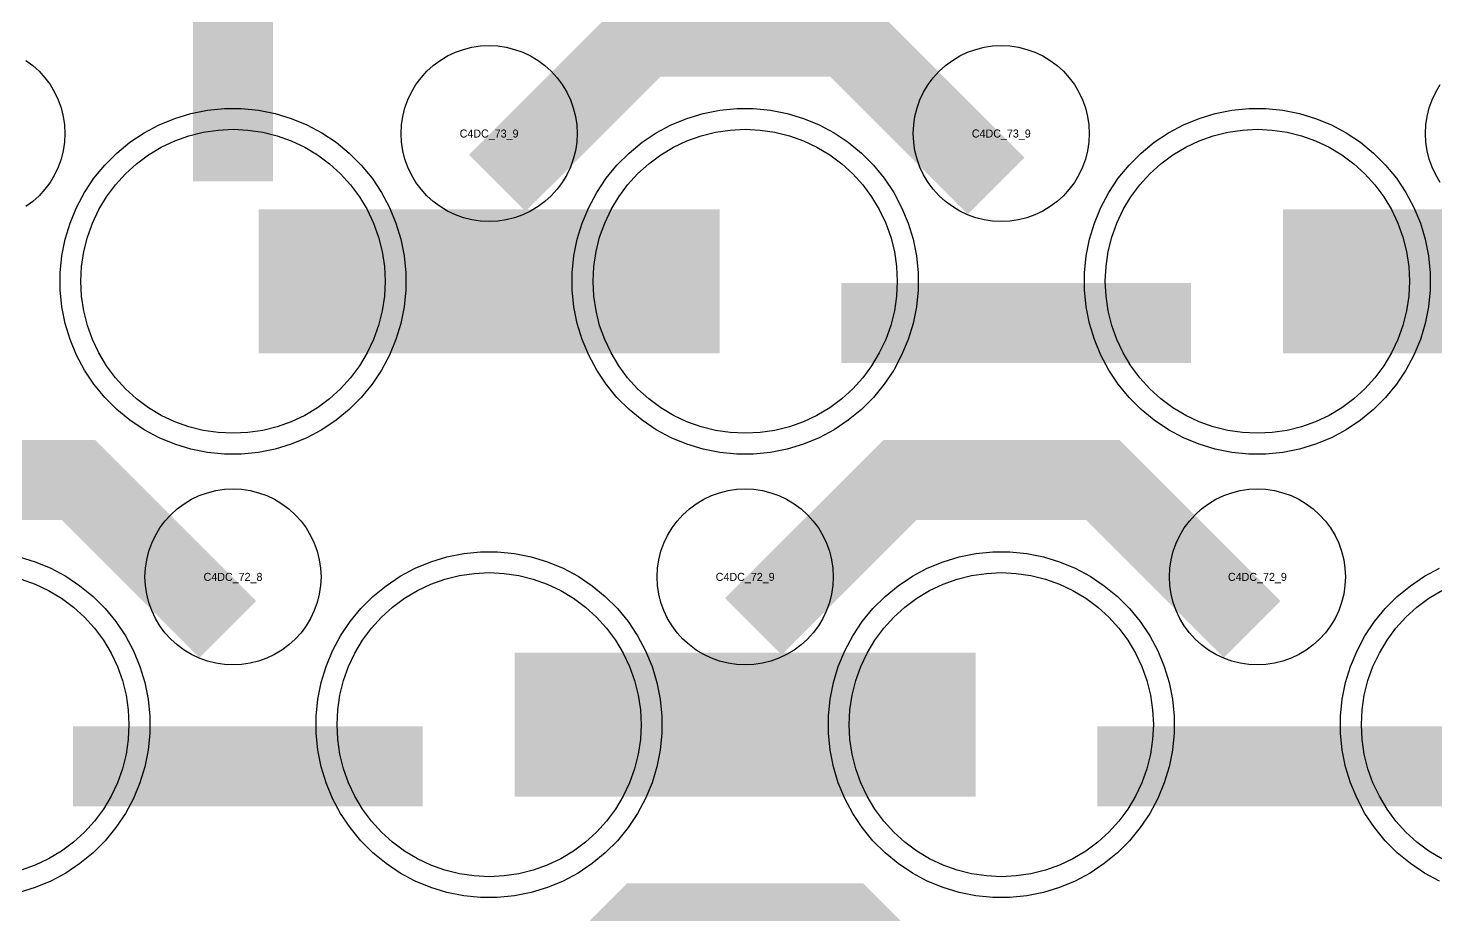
# Model space of a CAD drawing. Extents: x -11880 to 11880, y -14992 to 14992.
# Drawn here: x -9264 to -8824.2, y -4922.4 to -4645.3 of the extents above; entities that cross this region are included whole.
import ezdxf
from ezdxf.enums import TextEntityAlignment as Align

# ---------------------------------------------------------------- set-up
doc = ezdxf.new("R2010")
doc.units = 0
doc.header["$MEASUREMENT"] = 0
for name, color, linetype in [('GDS_775_DT_237', 138, 'CONTINUOUS'), ('RDL1_FS', 34, 'CONTINUOUS'), ('RDL_BS', 160, 'CONTINUOUS')]:
    doc.layers.add(name, color=color, linetype=linetype)

msp = doc.modelspace()

# ---------------------------------------------------------------- linework, layer by layer
at = {"layer": 'RDL1_FS'}
for points in [[(-9200, -4771.894), (-9204.657, -4771.665), (-9209.268, -4770.981), (-9213.791, -4769.849), (-9218.181, -4768.277), (-9222.395, -4766.285), (-9226.395, -4763.887), (-9230.14, -4761.109), (-9233.594, -4757.979), (-9236.724, -4754.525), (-9239.502, -4750.78), (-9241.9, -4746.78), (-9243.892, -4742.566), (-9245.464, -4738.176), (-9246.596, -4733.653), (-9247.28, -4729.042), (-9247.509, -4724.385), (-9247.28, -4719.728), (-9246.596, -4715.117), (-9245.464, -4710.594), (-9243.892, -4706.204), (-9241.9, -4701.99), (-9239.502, -4697.99), (-9236.724, -4694.245), (-9233.594, -4690.791), (-9230.14, -4687.661), (-9226.395, -4684.883), (-9222.395, -4682.485), (-9218.181, -4680.493), (-9213.791, -4678.921), (-9209.268, -4677.789), (-9204.657, -4677.105), (-9200, -4676.876), (-9195.343, -4677.105), (-9190.732, -4677.789), (-9186.209, -4678.921), (-9181.819, -4680.493), (-9177.605, -4682.485), (-9173.605, -4684.883), (-9169.86, -4687.661), (-9166.406, -4690.791), (-9163.276, -4694.245), (-9160.498, -4697.99), (-9158.1, -4701.99), (-9156.108, -4706.204), (-9154.536, -4710.594), (-9153.404, -4715.117), (-9152.72, -4719.728), (-9152.491, -4724.385), (-9152.72, -4729.042), (-9153.404, -4733.653), (-9154.536, -4738.176), (-9156.108, -4742.566), (-9158.1, -4746.78), (-9160.498, -4750.78), (-9163.276, -4754.525), (-9166.406, -4757.979), (-9169.86, -4761.109), (-9173.605, -4763.887), (-9177.605, -4766.285), (-9181.819, -4768.277), (-9186.209, -4769.849), (-9190.732, -4770.981), (-9195.343, -4771.665)], [(-9040, -4771.894), (-9044.657, -4771.665), (-9049.268, -4770.981), (-9053.791, -4769.849), (-9058.181, -4768.277), (-9062.395, -4766.285), (-9066.395, -4763.887), (-9070.14, -4761.109), (-9073.594, -4757.979), (-9076.724, -4754.525), (-9079.502, -4750.78), (-9081.9, -4746.78), (-9083.892, -4742.566), (-9085.464, -4738.176), (-9086.596, -4733.653), (-9087.28, -4729.042), (-9087.509, -4724.385), (-9087.28, -4719.728), (-9086.596, -4715.117), (-9085.464, -4710.594), (-9083.892, -4706.204), (-9081.9, -4701.99), (-9079.502, -4697.99), (-9076.724, -4694.245), (-9073.594, -4690.791), (-9070.14, -4687.661), (-9066.395, -4684.883), (-9062.395, -4682.485), (-9058.181, -4680.493), (-9053.791, -4678.921), (-9049.268, -4677.789), (-9044.657, -4677.105), (-9040, -4676.876), (-9035.343, -4677.105), (-9030.732, -4677.789), (-9026.209, -4678.921), (-9021.819, -4680.493), (-9017.605, -4682.485), (-9013.605, -4684.883), (-9009.86, -4687.661), (-9006.406, -4690.791), (-9003.276, -4694.245), (-9000.498, -4697.99), (-8998.1, -4701.99), (-8996.108, -4706.204), (-8994.536, -4710.594), (-8993.404, -4715.117), (-8992.72, -4719.728), (-8992.491, -4724.385), (-8992.72, -4729.042), (-8993.404, -4733.653), (-8994.536, -4738.176), (-8996.108, -4742.566), (-8998.1, -4746.78), (-9000.498, -4750.78), (-9003.276, -4754.525), (-9006.406, -4757.979), (-9009.86, -4761.109), (-9013.605, -4763.887), (-9017.605, -4766.285), (-9021.819, -4768.277), (-9026.209, -4769.849), (-9030.732, -4770.981), (-9035.343, -4771.665)], [(-8880, -4771.894), (-8884.657, -4771.665), (-8889.268, -4770.981), (-8893.791, -4769.849), (-8898.181, -4768.277), (-8902.395, -4766.285), (-8906.395, -4763.887), (-8910.14, -4761.109), (-8913.594, -4757.979), (-8916.724, -4754.525), (-8919.502, -4750.78), (-8921.9, -4746.78), (-8923.892, -4742.566), (-8925.464, -4738.176), (-8926.596, -4733.653), (-8927.28, -4729.042), (-8927.509, -4724.385), (-8927.28, -4719.728), (-8926.596, -4715.117), (-8925.464, -4710.594), (-8923.892, -4706.204), (-8921.9, -4701.99), (-8919.502, -4697.99), (-8916.724, -4694.245), (-8913.594, -4690.791), (-8910.14, -4687.661), (-8906.395, -4684.883), (-8902.395, -4682.485), (-8898.181, -4680.493), (-8893.791, -4678.921), (-8889.268, -4677.789), (-8884.657, -4677.105), (-8880, -4676.876), (-8875.343, -4677.105), (-8870.732, -4677.789), (-8866.209, -4678.921), (-8861.819, -4680.493), (-8857.605, -4682.485), (-8853.605, -4684.883), (-8849.86, -4687.661), (-8846.406, -4690.791), (-8843.276, -4694.245), (-8840.498, -4697.99), (-8838.1, -4701.99), (-8836.108, -4706.204), (-8834.536, -4710.594), (-8833.404, -4715.117), (-8832.72, -4719.728), (-8832.491, -4724.385), (-8832.72, -4729.042), (-8833.404, -4733.653), (-8834.536, -4738.176), (-8836.108, -4742.566), (-8838.1, -4746.78), (-8840.498, -4750.78), (-8843.276, -4754.525), (-8846.406, -4757.979), (-8849.86, -4761.109), (-8853.605, -4763.887), (-8857.605, -4766.285), (-8861.819, -4768.277), (-8866.209, -4769.849), (-8870.732, -4770.981), (-8875.343, -4771.665)]]:
    msp.add_lwpolyline(points, close=True, dxfattribs=at)
for points in [[(-9191.998, -4724.385, 45, 45, 0), (-9119.998, -4724.385, 45, 45, 0)], [(-9119.998, -4724.385, 45, 45, 0), (-9047.998, -4724.385, 45, 45, 0)], [(-8871.998, -4724.385, 45, 45, 0), (-8799.998, -4724.385, 45, 45, 0)]]:
    msp.add_lwpolyline(points, format="xyseb", dxfattribs=at)
at = {"layer": 'RDL1_FS', "color": 240, "true_color": 0xed1f24}
for points in [[(-9266.209, -4817.486), (-9261.819, -4819.058), (-9257.605, -4821.05), (-9253.605, -4823.448), (-9249.86, -4826.226), (-9246.406, -4829.356), (-9243.276, -4832.81), (-9240.498, -4836.555), (-9238.1, -4840.555), (-9236.108, -4844.769), (-9234.536, -4849.159), (-9233.404, -4853.682), (-9232.72, -4858.293), (-9232.491, -4862.95), (-9232.72, -4867.607), (-9233.404, -4872.218), (-9234.536, -4876.741), (-9236.108, -4881.131), (-9238.1, -4885.345), (-9240.498, -4889.345), (-9243.276, -4893.09), (-9246.406, -4896.544), (-9249.86, -4899.674), (-9253.605, -4902.452), (-9257.605, -4904.85), (-9261.819, -4906.842), (-9266.209, -4908.414)], [(-8822.395, -4904.85), (-8826.395, -4902.452), (-8830.14, -4899.674), (-8833.594, -4896.544), (-8836.724, -4893.09), (-8839.502, -4889.345), (-8841.9, -4885.345), (-8843.892, -4881.131), (-8845.464, -4876.741), (-8846.596, -4872.218), (-8847.28, -4867.607), (-8847.509, -4862.95), (-8847.28, -4858.293), (-8846.596, -4853.682), (-8845.464, -4849.159), (-8843.892, -4844.769), (-8841.9, -4840.555), (-8839.502, -4836.555), (-8836.724, -4832.81), (-8833.594, -4829.356), (-8830.14, -4826.226), (-8826.395, -4823.448), (-8822.395, -4821.05)]]:
    msp.add_lwpolyline(points, dxfattribs=at)
for points in [[(-9120, -4910.459), (-9124.657, -4910.23), (-9129.268, -4909.546), (-9133.791, -4908.414), (-9138.181, -4906.842), (-9142.395, -4904.85), (-9146.395, -4902.452), (-9150.14, -4899.674), (-9153.594, -4896.544), (-9156.724, -4893.09), (-9159.502, -4889.345), (-9161.9, -4885.345), (-9163.892, -4881.131), (-9165.464, -4876.741), (-9166.596, -4872.218), (-9167.28, -4867.607), (-9167.509, -4862.95), (-9167.28, -4858.293), (-9166.596, -4853.682), (-9165.464, -4849.159), (-9163.892, -4844.769), (-9161.9, -4840.555), (-9159.502, -4836.555), (-9156.724, -4832.81), (-9153.594, -4829.356), (-9150.14, -4826.226), (-9146.395, -4823.448), (-9142.395, -4821.05), (-9138.181, -4819.058), (-9133.791, -4817.486), (-9129.268, -4816.354), (-9124.657, -4815.67), (-9120, -4815.441), (-9115.343, -4815.67), (-9110.732, -4816.354), (-9106.209, -4817.486), (-9101.819, -4819.058), (-9097.605, -4821.05), (-9093.605, -4823.448), (-9089.86, -4826.226), (-9086.406, -4829.356), (-9083.276, -4832.81), (-9080.498, -4836.555), (-9078.1, -4840.555), (-9076.108, -4844.769), (-9074.536, -4849.159), (-9073.404, -4853.682), (-9072.72, -4858.293), (-9072.491, -4862.95), (-9072.72, -4867.607), (-9073.404, -4872.218), (-9074.536, -4876.741), (-9076.108, -4881.131), (-9078.1, -4885.345), (-9080.498, -4889.345), (-9083.276, -4893.09), (-9086.406, -4896.544), (-9089.86, -4899.674), (-9093.605, -4902.452), (-9097.605, -4904.85), (-9101.819, -4906.842), (-9106.209, -4908.414), (-9110.732, -4909.546), (-9115.343, -4910.23)], [(-8960, -4910.459), (-8964.657, -4910.23), (-8969.268, -4909.546), (-8973.791, -4908.414), (-8978.181, -4906.842), (-8982.395, -4904.85), (-8986.395, -4902.452), (-8990.14, -4899.674), (-8993.594, -4896.544), (-8996.724, -4893.09), (-8999.502, -4889.345), (-9001.9, -4885.345), (-9003.892, -4881.131), (-9005.464, -4876.741), (-9006.596, -4872.218), (-9007.28, -4867.607), (-9007.509, -4862.95), (-9007.28, -4858.293), (-9006.596, -4853.682), (-9005.464, -4849.159), (-9003.892, -4844.769), (-9001.9, -4840.555), (-8999.502, -4836.555), (-8996.724, -4832.81), (-8993.594, -4829.356), (-8990.14, -4826.226), (-8986.395, -4823.448), (-8982.395, -4821.05), (-8978.181, -4819.058), (-8973.791, -4817.486), (-8969.268, -4816.354), (-8964.657, -4815.67), (-8960, -4815.441), (-8955.343, -4815.67), (-8950.732, -4816.354), (-8946.209, -4817.486), (-8941.819, -4819.058), (-8937.605, -4821.05), (-8933.605, -4823.448), (-8929.86, -4826.226), (-8926.406, -4829.356), (-8923.276, -4832.81), (-8920.498, -4836.555), (-8918.1, -4840.555), (-8916.108, -4844.769), (-8914.536, -4849.159), (-8913.404, -4853.682), (-8912.72, -4858.293), (-8912.491, -4862.95), (-8912.72, -4867.607), (-8913.404, -4872.218), (-8914.536, -4876.741), (-8916.108, -4881.131), (-8918.1, -4885.345), (-8920.498, -4889.345), (-8923.276, -4893.09), (-8926.406, -4896.544), (-8929.86, -4899.674), (-8933.605, -4902.452), (-8937.605, -4904.85), (-8941.819, -4906.842), (-8946.209, -4908.414), (-8950.732, -4909.546), (-8955.343, -4910.23)]]:
    msp.add_lwpolyline(points, close=True, dxfattribs=at)
for points in [[(-9111.998, -4862.95, 45, 45, 0), (-9039.998, -4862.95, 45, 45, 0)], [(-9039.998, -4862.95, 45, 45, 0), (-8967.998, -4862.95, 45, 45, 0)]]:
    msp.add_lwpolyline(points, format="xyseb", dxfattribs=at)
at = {"layer": 'RDL_BS'}
for points in [[(-9200, -4693.115, 25, 25, 0), (-9200, -4586.338, 25, 25, 0)], [(-9200, -4616.807, 25, 25, 0), (-9200, -4662.427, 25, 25, 0)], [(-9117.438, -4693.699, 25, 25, 0), (-9071.623, -4647.884, 25, 25, 0), (-9038.07, -4647.884, 25, 25, 0)], [(-8961.599, -4694.598, 25, 25, 0), (-9008.313, -4647.884, 25, 25, 0), (-9038.071, -4647.884, 25, 25, 0)], [(-9009.984, -4737.398, 25, 25, 0), (-8900.719, -4737.398, 25, 25, 0)], [(-9201.599, -4833.163, 25, 25, 0), (-9248.313, -4786.449, 25, 25, 0), (-9278.071, -4786.449, 25, 25, 0)], [(-9037.438, -4832.264, 25, 25, 0), (-8991.623, -4786.449, 25, 25, 0), (-8958.07, -4786.449, 25, 25, 0)], [(-8881.599, -4833.163, 25, 25, 0), (-8928.313, -4786.449, 25, 25, 0), (-8958.071, -4786.449, 25, 25, 0)], [(-9117.438, -4970.829, 25, 25, 0), (-9071.623, -4925.014, 25, 25, 0), (-9038.07, -4925.014, 25, 25, 0)], [(-8961.599, -4971.728, 25, 25, 0), (-9008.313, -4925.014, 25, 25, 0), (-9038.071, -4925.014, 25, 25, 0)]]:
    msp.add_lwpolyline(points, format="xyseb", dxfattribs=at)
for points in [[(-9120, -4705.691), (-9122.693, -4705.559), (-9125.365, -4705.163), (-9127.984, -4704.506), (-9130.519, -4703.599), (-9132.956, -4702.447), (-9135.28, -4701.054), (-9137.443, -4699.451), (-9139.442, -4697.639), (-9141.254, -4695.64), (-9142.857, -4693.477), (-9144.25, -4691.153), (-9145.402, -4688.716), (-9146.309, -4686.181), (-9146.966, -4683.562), (-9147.362, -4680.89), (-9147.494, -4678.197), (-9147.362, -4675.504), (-9146.966, -4672.832), (-9146.309, -4670.213), (-9145.402, -4667.678), (-9144.25, -4665.241), (-9142.857, -4662.917), (-9141.254, -4660.754), (-9139.442, -4658.755), (-9137.443, -4656.943), (-9135.28, -4655.34), (-9132.956, -4653.947), (-9130.519, -4652.795), (-9127.984, -4651.888), (-9125.365, -4651.231), (-9122.693, -4650.835), (-9120, -4650.703), (-9117.307, -4650.835), (-9114.635, -4651.231), (-9112.016, -4651.888), (-9109.481, -4652.795), (-9107.044, -4653.947), (-9104.72, -4655.34), (-9102.557, -4656.943), (-9100.558, -4658.755), (-9098.746, -4660.754), (-9097.143, -4662.917), (-9095.75, -4665.241), (-9094.598, -4667.678), (-9093.691, -4670.213), (-9093.034, -4672.832), (-9092.638, -4675.504), (-9092.506, -4678.197), (-9092.638, -4680.89), (-9093.034, -4683.562), (-9093.691, -4686.181), (-9094.598, -4688.716), (-9095.75, -4691.153), (-9097.143, -4693.477), (-9098.746, -4695.64), (-9100.558, -4697.639), (-9102.557, -4699.451), (-9104.72, -4701.054), (-9107.044, -4702.447), (-9109.481, -4703.599), (-9112.016, -4704.506), (-9114.635, -4705.163), (-9117.307, -4705.559)], [(-8960, -4705.691), (-8962.693, -4705.559), (-8965.365, -4705.163), (-8967.984, -4704.506), (-8970.519, -4703.599), (-8972.956, -4702.447), (-8975.28, -4701.054), (-8977.443, -4699.451), (-8979.442, -4697.639), (-8981.254, -4695.64), (-8982.857, -4693.477), (-8984.25, -4691.153), (-8985.402, -4688.716), (-8986.309, -4686.181), (-8986.966, -4683.562), (-8987.362, -4680.89), (-8987.494, -4678.197), (-8987.362, -4675.504), (-8986.966, -4672.832), (-8986.309, -4670.213), (-8985.402, -4667.678), (-8984.25, -4665.241), (-8982.857, -4662.917), (-8981.254, -4660.754), (-8979.442, -4658.755), (-8977.443, -4656.943), (-8975.28, -4655.34), (-8972.956, -4653.947), (-8970.519, -4652.795), (-8967.984, -4651.888), (-8965.365, -4651.231), (-8962.693, -4650.835), (-8960, -4650.703), (-8957.307, -4650.835), (-8954.635, -4651.231), (-8952.016, -4651.888), (-8949.481, -4652.795), (-8947.044, -4653.947), (-8944.72, -4655.34), (-8942.557, -4656.943), (-8940.558, -4658.755), (-8938.746, -4660.754), (-8937.143, -4662.917), (-8935.75, -4665.241), (-8934.598, -4667.678), (-8933.691, -4670.213), (-8933.034, -4672.832), (-8932.638, -4675.504), (-8932.506, -4678.197), (-8932.638, -4680.89), (-8933.034, -4683.562), (-8933.691, -4686.181), (-8934.598, -4688.716), (-8935.75, -4691.153), (-8937.143, -4693.477), (-8938.746, -4695.64), (-8940.558, -4697.639), (-8942.557, -4699.451), (-8944.72, -4701.054), (-8947.044, -4702.447), (-8949.481, -4703.599), (-8952.016, -4704.506), (-8954.635, -4705.163), (-8957.307, -4705.559)], [(-9202.644, -4778.385), (-9207.938, -4777.868), (-9213.165, -4776.822), (-9218.205, -4775.291), (-9223.115, -4773.26), (-9227.777, -4770.768), (-9232.191, -4767.821), (-9236.292, -4764.459), (-9240.074, -4760.677), (-9243.436, -4756.576), (-9246.383, -4752.162), (-9248.875, -4747.5), (-9250.906, -4742.59), (-9252.437, -4737.55), (-9253.483, -4732.323), (-9254, -4727.029), (-9254, -4721.741), (-9253.483, -4716.447), (-9252.437, -4711.22), (-9250.906, -4706.18), (-9248.875, -4701.27), (-9246.383, -4696.608), (-9243.436, -4692.194), (-9240.074, -4688.093), (-9236.292, -4684.311), (-9232.191, -4680.949), (-9227.777, -4678.002), (-9223.115, -4675.51), (-9218.205, -4673.479), (-9213.165, -4671.948), (-9207.938, -4670.902), (-9202.644, -4670.385), (-9197.356, -4670.385), (-9192.062, -4670.902), (-9186.835, -4671.948), (-9181.795, -4673.479), (-9176.885, -4675.51), (-9172.223, -4678.002), (-9167.809, -4680.949), (-9163.708, -4684.311), (-9159.926, -4688.093), (-9156.564, -4692.194), (-9153.617, -4696.608), (-9151.125, -4701.27), (-9149.094, -4706.18), (-9147.563, -4711.22), (-9146.517, -4716.447), (-9146, -4721.741), (-9146, -4727.029), (-9146.517, -4732.323), (-9147.563, -4737.55), (-9149.094, -4742.59), (-9151.125, -4747.5), (-9153.617, -4752.162), (-9156.564, -4756.576), (-9159.926, -4760.677), (-9163.708, -4764.459), (-9167.809, -4767.821), (-9172.223, -4770.768), (-9176.885, -4773.26), (-9181.795, -4775.291), (-9186.835, -4776.822), (-9192.062, -4777.868), (-9197.356, -4778.385)], [(-9042.644, -4778.385), (-9047.938, -4777.868), (-9053.165, -4776.822), (-9058.205, -4775.291), (-9063.115, -4773.26), (-9067.777, -4770.768), (-9072.191, -4767.821), (-9076.292, -4764.459), (-9080.074, -4760.677), (-9083.436, -4756.576), (-9086.383, -4752.162), (-9088.875, -4747.5), (-9090.906, -4742.59), (-9092.437, -4737.55), (-9093.483, -4732.323), (-9094, -4727.029), (-9094, -4721.741), (-9093.483, -4716.447), (-9092.437, -4711.22), (-9090.906, -4706.18), (-9088.875, -4701.27), (-9086.383, -4696.608), (-9083.436, -4692.194), (-9080.074, -4688.093), (-9076.292, -4684.311), (-9072.191, -4680.949), (-9067.777, -4678.002), (-9063.115, -4675.51), (-9058.205, -4673.479), (-9053.165, -4671.948), (-9047.938, -4670.902), (-9042.644, -4670.385), (-9037.356, -4670.385), (-9032.062, -4670.902), (-9026.835, -4671.948), (-9021.795, -4673.479), (-9016.885, -4675.51), (-9012.223, -4678.002), (-9007.809, -4680.949), (-9003.708, -4684.311), (-8999.926, -4688.093), (-8996.564, -4692.194), (-8993.617, -4696.608), (-8991.125, -4701.27), (-8989.094, -4706.18), (-8987.563, -4711.22), (-8986.517, -4716.447), (-8986, -4721.741), (-8986, -4727.029), (-8986.517, -4732.323), (-8987.563, -4737.55), (-8989.094, -4742.59), (-8991.125, -4747.5), (-8993.617, -4752.162), (-8996.564, -4756.576), (-8999.926, -4760.677), (-9003.708, -4764.459), (-9007.809, -4767.821), (-9012.223, -4770.768), (-9016.885, -4773.26), (-9021.795, -4775.291), (-9026.835, -4776.822), (-9032.062, -4777.868), (-9037.356, -4778.385)], [(-8882.644, -4778.385), (-8887.938, -4777.868), (-8893.165, -4776.822), (-8898.205, -4775.291), (-8903.115, -4773.26), (-8907.777, -4770.768), (-8912.191, -4767.821), (-8916.292, -4764.459), (-8920.074, -4760.677), (-8923.436, -4756.576), (-8926.383, -4752.162), (-8928.875, -4747.5), (-8930.906, -4742.59), (-8932.437, -4737.55), (-8933.483, -4732.323), (-8934, -4727.029), (-8934, -4721.741), (-8933.483, -4716.447), (-8932.437, -4711.22), (-8930.906, -4706.18), (-8928.875, -4701.27), (-8926.383, -4696.608), (-8923.436, -4692.194), (-8920.074, -4688.093), (-8916.292, -4684.311), (-8912.191, -4680.949), (-8907.777, -4678.002), (-8903.115, -4675.51), (-8898.205, -4673.479), (-8893.165, -4671.948), (-8887.938, -4670.902), (-8882.644, -4670.385), (-8877.356, -4670.385), (-8872.062, -4670.902), (-8866.835, -4671.948), (-8861.795, -4673.479), (-8856.885, -4675.51), (-8852.223, -4678.002), (-8847.809, -4680.949), (-8843.708, -4684.311), (-8839.926, -4688.093), (-8836.564, -4692.194), (-8833.617, -4696.608), (-8831.125, -4701.27), (-8829.094, -4706.18), (-8827.563, -4711.22), (-8826.517, -4716.447), (-8826, -4721.741), (-8826, -4727.029), (-8826.517, -4732.323), (-8827.563, -4737.55), (-8829.094, -4742.59), (-8831.125, -4747.5), (-8833.617, -4752.162), (-8836.564, -4756.576), (-8839.926, -4760.677), (-8843.708, -4764.459), (-8847.809, -4767.821), (-8852.223, -4770.768), (-8856.885, -4773.26), (-8861.795, -4775.291), (-8866.835, -4776.822), (-8872.062, -4777.868), (-8877.356, -4778.385)], [(-9200, -4844.256), (-9202.693, -4844.124), (-9205.365, -4843.728), (-9207.984, -4843.071), (-9210.519, -4842.164), (-9212.956, -4841.012), (-9215.28, -4839.619), (-9217.443, -4838.016), (-9219.442, -4836.204), (-9221.254, -4834.205), (-9222.857, -4832.042), (-9224.25, -4829.718), (-9225.402, -4827.281), (-9226.309, -4824.746), (-9226.966, -4822.127), (-9227.362, -4819.455), (-9227.494, -4816.762), (-9227.362, -4814.069), (-9226.966, -4811.397), (-9226.309, -4808.778), (-9225.402, -4806.243), (-9224.25, -4803.806), (-9222.857, -4801.482), (-9221.254, -4799.319), (-9219.442, -4797.32), (-9217.443, -4795.508), (-9215.28, -4793.905), (-9212.956, -4792.512), (-9210.519, -4791.36), (-9207.984, -4790.453), (-9205.365, -4789.796), (-9202.693, -4789.4), (-9200, -4789.268), (-9197.307, -4789.4), (-9194.635, -4789.796), (-9192.016, -4790.453), (-9189.481, -4791.36), (-9187.044, -4792.512), (-9184.72, -4793.905), (-9182.557, -4795.508), (-9180.558, -4797.32), (-9178.746, -4799.319), (-9177.143, -4801.482), (-9175.75, -4803.806), (-9174.598, -4806.243), (-9173.691, -4808.778), (-9173.034, -4811.397), (-9172.638, -4814.069), (-9172.506, -4816.762), (-9172.638, -4819.455), (-9173.034, -4822.127), (-9173.691, -4824.746), (-9174.598, -4827.281), (-9175.75, -4829.718), (-9177.143, -4832.042), (-9178.746, -4834.205), (-9180.558, -4836.204), (-9182.557, -4838.016), (-9184.72, -4839.619), (-9187.044, -4841.012), (-9189.481, -4842.164), (-9192.016, -4843.071), (-9194.635, -4843.728), (-9197.307, -4844.124)], [(-9040, -4844.256), (-9042.693, -4844.124), (-9045.365, -4843.728), (-9047.984, -4843.071), (-9050.519, -4842.164), (-9052.956, -4841.012), (-9055.28, -4839.619), (-9057.443, -4838.016), (-9059.442, -4836.204), (-9061.254, -4834.205), (-9062.857, -4832.042), (-9064.25, -4829.718), (-9065.402, -4827.281), (-9066.309, -4824.746), (-9066.966, -4822.127), (-9067.362, -4819.455), (-9067.494, -4816.762), (-9067.362, -4814.069), (-9066.966, -4811.397), (-9066.309, -4808.778), (-9065.402, -4806.243), (-9064.25, -4803.806), (-9062.857, -4801.482), (-9061.254, -4799.319), (-9059.442, -4797.32), (-9057.443, -4795.508), (-9055.28, -4793.905), (-9052.956, -4792.512), (-9050.519, -4791.36), (-9047.984, -4790.453), (-9045.365, -4789.796), (-9042.693, -4789.4), (-9040, -4789.268), (-9037.307, -4789.4), (-9034.635, -4789.796), (-9032.016, -4790.453), (-9029.481, -4791.36), (-9027.044, -4792.512), (-9024.72, -4793.905), (-9022.557, -4795.508), (-9020.558, -4797.32), (-9018.746, -4799.319), (-9017.143, -4801.482), (-9015.75, -4803.806), (-9014.598, -4806.243), (-9013.691, -4808.778), (-9013.034, -4811.397), (-9012.638, -4814.069), (-9012.506, -4816.762), (-9012.638, -4819.455), (-9013.034, -4822.127), (-9013.691, -4824.746), (-9014.598, -4827.281), (-9015.75, -4829.718), (-9017.143, -4832.042), (-9018.746, -4834.205), (-9020.558, -4836.204), (-9022.557, -4838.016), (-9024.72, -4839.619), (-9027.044, -4841.012), (-9029.481, -4842.164), (-9032.016, -4843.071), (-9034.635, -4843.728), (-9037.307, -4844.124)], [(-8880, -4844.256), (-8882.693, -4844.124), (-8885.365, -4843.728), (-8887.984, -4843.071), (-8890.519, -4842.164), (-8892.956, -4841.012), (-8895.28, -4839.619), (-8897.443, -4838.016), (-8899.442, -4836.204), (-8901.254, -4834.205), (-8902.857, -4832.042), (-8904.25, -4829.718), (-8905.402, -4827.281), (-8906.309, -4824.746), (-8906.966, -4822.127), (-8907.362, -4819.455), (-8907.494, -4816.762), (-8907.362, -4814.069), (-8906.966, -4811.397), (-8906.309, -4808.778), (-8905.402, -4806.243), (-8904.25, -4803.806), (-8902.857, -4801.482), (-8901.254, -4799.319), (-8899.442, -4797.32), (-8897.443, -4795.508), (-8895.28, -4793.905), (-8892.956, -4792.512), (-8890.519, -4791.36), (-8887.984, -4790.453), (-8885.365, -4789.796), (-8882.693, -4789.4), (-8880, -4789.268), (-8877.307, -4789.4), (-8874.635, -4789.796), (-8872.016, -4790.453), (-8869.481, -4791.36), (-8867.044, -4792.512), (-8864.72, -4793.905), (-8862.557, -4795.508), (-8860.558, -4797.32), (-8858.746, -4799.319), (-8857.143, -4801.482), (-8855.75, -4803.806), (-8854.598, -4806.243), (-8853.691, -4808.778), (-8853.034, -4811.397), (-8852.638, -4814.069), (-8852.506, -4816.762), (-8852.638, -4819.455), (-8853.034, -4822.127), (-8853.691, -4824.746), (-8854.598, -4827.281), (-8855.75, -4829.718), (-8857.143, -4832.042), (-8858.746, -4834.205), (-8860.558, -4836.204), (-8862.557, -4838.016), (-8864.72, -4839.619), (-8867.044, -4841.012), (-8869.481, -4842.164), (-8872.016, -4843.071), (-8874.635, -4843.728), (-8877.307, -4844.124)]]:
    msp.add_lwpolyline(points, close=True, dxfattribs=at)
for points in [[(-9264.72, -4655.34), (-9262.557, -4656.943), (-9260.558, -4658.755), (-9258.746, -4660.754), (-9257.143, -4662.917), (-9255.75, -4665.241), (-9254.598, -4667.678), (-9253.691, -4670.213), (-9253.034, -4672.832), (-9252.638, -4675.504), (-9252.506, -4678.197), (-9252.638, -4680.89), (-9253.034, -4683.562), (-9253.691, -4686.181), (-9254.598, -4688.716), (-9255.75, -4691.153), (-9257.143, -4693.477), (-9258.746, -4695.64), (-9260.558, -4697.639), (-9262.557, -4699.451), (-9264.72, -4701.054)], [(-8822.857, -4693.477), (-8824.25, -4691.153), (-8825.402, -4688.716), (-8826.309, -4686.181), (-8826.966, -4683.562), (-8827.362, -4680.89), (-8827.494, -4678.197), (-8827.362, -4675.504), (-8826.966, -4672.832), (-8826.309, -4670.213), (-8825.402, -4667.678), (-8824.25, -4665.241), (-8822.857, -4662.917)]]:
    msp.add_lwpolyline(points, dxfattribs=at)
at = {"layer": 'RDL_BS', "color": 240, "true_color": 0xed1f24}
for points in [[(-9266.835, -4810.513), (-9261.795, -4812.044), (-9256.885, -4814.075), (-9252.223, -4816.567), (-9247.809, -4819.514), (-9243.708, -4822.876), (-9239.926, -4826.658), (-9236.564, -4830.759), (-9233.617, -4835.173), (-9231.125, -4839.835), (-9229.094, -4844.745), (-9227.563, -4849.785), (-9226.517, -4855.012), (-9226, -4860.306), (-9226, -4865.594), (-9226.517, -4870.888), (-9227.563, -4876.115), (-9229.094, -4881.155), (-9231.125, -4886.065), (-9233.617, -4890.727), (-9236.564, -4895.141), (-9239.926, -4899.242), (-9243.708, -4903.024), (-9247.809, -4906.386), (-9252.223, -4909.333), (-9256.885, -4911.825), (-9261.795, -4913.856), (-9266.835, -4915.387)], [(-8823.115, -4911.825), (-8827.777, -4909.333), (-8832.191, -4906.386), (-8836.292, -4903.024), (-8840.074, -4899.242), (-8843.436, -4895.141), (-8846.383, -4890.727), (-8848.875, -4886.065), (-8850.906, -4881.155), (-8852.437, -4876.115), (-8853.483, -4870.888), (-8854, -4865.594), (-8854, -4860.306), (-8853.483, -4855.012), (-8852.437, -4849.785), (-8850.906, -4844.745), (-8848.875, -4839.835), (-8846.383, -4835.173), (-8843.436, -4830.759), (-8840.074, -4826.658), (-8836.292, -4822.876), (-8832.191, -4819.514), (-8827.777, -4816.567), (-8823.115, -4814.075)]]:
    msp.add_lwpolyline(points, dxfattribs=at)
for points in [[(-9122.644, -4916.95), (-9127.938, -4916.433), (-9133.165, -4915.387), (-9138.205, -4913.856), (-9143.115, -4911.825), (-9147.777, -4909.333), (-9152.191, -4906.386), (-9156.292, -4903.024), (-9160.074, -4899.242), (-9163.436, -4895.141), (-9166.383, -4890.727), (-9168.875, -4886.065), (-9170.906, -4881.155), (-9172.437, -4876.115), (-9173.483, -4870.888), (-9174, -4865.594), (-9174, -4860.306), (-9173.483, -4855.012), (-9172.437, -4849.785), (-9170.906, -4844.745), (-9168.875, -4839.835), (-9166.383, -4835.173), (-9163.436, -4830.759), (-9160.074, -4826.658), (-9156.292, -4822.876), (-9152.191, -4819.514), (-9147.777, -4816.567), (-9143.115, -4814.075), (-9138.205, -4812.044), (-9133.165, -4810.513), (-9127.938, -4809.467), (-9122.644, -4808.95), (-9117.356, -4808.95), (-9112.062, -4809.467), (-9106.835, -4810.513), (-9101.795, -4812.044), (-9096.885, -4814.075), (-9092.223, -4816.567), (-9087.809, -4819.514), (-9083.708, -4822.876), (-9079.926, -4826.658), (-9076.564, -4830.759), (-9073.617, -4835.173), (-9071.125, -4839.835), (-9069.094, -4844.745), (-9067.563, -4849.785), (-9066.517, -4855.012), (-9066, -4860.306), (-9066, -4865.594), (-9066.517, -4870.888), (-9067.563, -4876.115), (-9069.094, -4881.155), (-9071.125, -4886.065), (-9073.617, -4890.727), (-9076.564, -4895.141), (-9079.926, -4899.242), (-9083.708, -4903.024), (-9087.809, -4906.386), (-9092.223, -4909.333), (-9096.885, -4911.825), (-9101.795, -4913.856), (-9106.835, -4915.387), (-9112.062, -4916.433), (-9117.356, -4916.95)], [(-8962.644, -4916.95), (-8967.938, -4916.433), (-8973.165, -4915.387), (-8978.205, -4913.856), (-8983.115, -4911.825), (-8987.777, -4909.333), (-8992.191, -4906.386), (-8996.292, -4903.024), (-9000.074, -4899.242), (-9003.436, -4895.141), (-9006.383, -4890.727), (-9008.875, -4886.065), (-9010.906, -4881.155), (-9012.437, -4876.115), (-9013.483, -4870.888), (-9014, -4865.594), (-9014, -4860.306), (-9013.483, -4855.012), (-9012.437, -4849.785), (-9010.906, -4844.745), (-9008.875, -4839.835), (-9006.383, -4835.173), (-9003.436, -4830.759), (-9000.074, -4826.658), (-8996.292, -4822.876), (-8992.191, -4819.514), (-8987.777, -4816.567), (-8983.115, -4814.075), (-8978.205, -4812.044), (-8973.165, -4810.513), (-8967.938, -4809.467), (-8962.644, -4808.95), (-8957.356, -4808.95), (-8952.062, -4809.467), (-8946.835, -4810.513), (-8941.795, -4812.044), (-8936.885, -4814.075), (-8932.223, -4816.567), (-8927.809, -4819.514), (-8923.708, -4822.876), (-8919.926, -4826.658), (-8916.564, -4830.759), (-8913.617, -4835.173), (-8911.125, -4839.835), (-8909.094, -4844.745), (-8907.563, -4849.785), (-8906.517, -4855.012), (-8906, -4860.306), (-8906, -4865.594), (-8906.517, -4870.888), (-8907.563, -4876.115), (-8909.094, -4881.155), (-8911.125, -4886.065), (-8913.617, -4890.727), (-8916.564, -4895.141), (-8919.926, -4899.242), (-8923.708, -4903.024), (-8927.809, -4906.386), (-8932.223, -4909.333), (-8936.885, -4911.825), (-8941.795, -4913.856), (-8946.835, -4915.387), (-8952.062, -4916.433), (-8957.356, -4916.95)]]:
    msp.add_lwpolyline(points, close=True, dxfattribs=at)
for points in [[(-9249.984, -4875.963, 25, 25, 0), (-9140.719, -4875.963, 25, 25, 0)], [(-8929.984, -4875.963, 25, 25, 0), (-8820.719, -4875.963, 25, 25, 0)]]:
    msp.add_lwpolyline(points, format="xyseb", dxfattribs=at)

# ---------------------------------------------------------------- texts
at = {"layer": 'GDS_775_DT_237'}
for s, p in [('C4DC_73_9', (-9120, -4678.197)), ('C4DC_73_9', (-9120, -4678.197)), ('C4DC_73_9', (-8960, -4678.197)), ('C4DC_73_9', (-8960, -4678.197)), ('C4DC_72_8', (-9200, -4816.762)), ('C4DC_72_8', (-9200, -4816.762)), ('C4DC_72_9', (-9040, -4816.762)), ('C4DC_72_9', (-9040, -4816.762)), ('C4DC_72_9', (-8880, -4816.762)), ('C4DC_72_9', (-8880, -4816.762))]:
    msp.add_text(s, height=2.5, dxfattribs=at).set_placement(p, align=Align.MIDDLE_CENTER)

doc.saveas('drawing.dxf')
